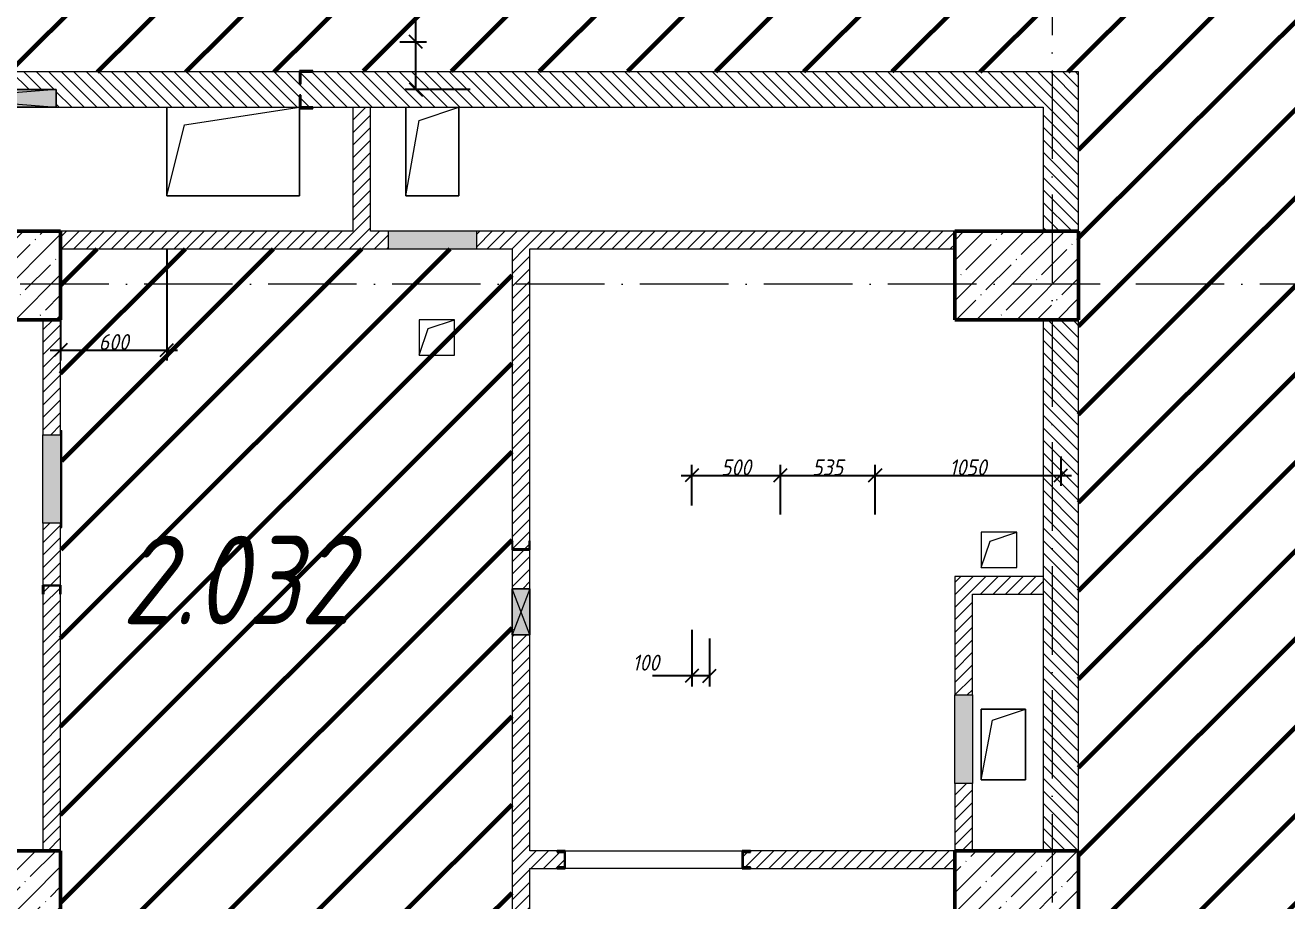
# Model space of a CAD drawing. Header units: millimetres. Extents: x -606178 to 312196, y -19338 to 632709.
# Drawn here: x -181601 to -174476, y 511393 to 516339 of the extents above; entities that cross this region are included whole.
import ezdxf

# ---------------------------------------------------------------- set-up
doc = ezdxf.new("R2010")
doc.units = ezdxf.units.MM
doc.linetypes.add('50_200_ШТРИХ_1Т_ш5_п1_п1_', pattern=[700, 500, -100, 0, -100])
for name, color, linetype, lineweight in [('6.4.1) Окр пт с инж. ПТ2.16', 3, 'Continuous', 60), ('6.4.3) Окр пт с инж. ПТ2.3', 150, 'Continuous', 60), ('A-____-____-DIMS', 7, 'Continuous', 9), ('A-DETL-GENF-OTLN', 7, 'Continuous', 9), ('A-FLOR-____-OTLN', 7, 'Continuous', 9), ('A-GENM-____-MCUT', 7, 'Continuous', 25), ('A-GENM-____-OTLN', 7, 'Continuous', 9), ('A-GENM-____-OTLN-1', 7, 'Continuous', 25), ('A-GLAZ-____-OTLN', 7, 'Continuous', 9), ('A-WALL-____-MCUT', 7, 'Continuous', 13), ('A-WALL-____-PATT-1', 7, 'Continuous', 9), ('A-WALL-FNSH-MCUT-1', 7, 'Continuous', 9), ('I-WALL-____-OTLN', 7, 'Continuous', 9), ('S-COLS-____-MCUT', 7, 'Continuous', 50), ('S-COLS-____-OTLN', 7, 'Continuous', 9), ('S-GRID-____-OTLN-1', 7, '50_200_ШТРИХ_1Т_ш5_п1_п1_', 9), ('Марки помещений', 7, 'Continuous', 9)]:
    doc.layers.add(name, color=color, linetype=linetype, lineweight=lineweight)
doc.layers.add('A-GLAZ-____-OTLN-1', color=7, linetype='Continuous', lineweight=9, true_color=0xc0c0c0)
doc.styles.add('ISOCPEUR_I_2', font='isocpeui.ttf', dxfattribs={"width": 0.85, "height": 2.3})
doc.styles.add('ISOCPEUR_I_7', font='isocpeui.ttf', dxfattribs={"width": 0.9, "height": 90})
doc.dimstyles.new('ISO-1_8_0_9К_СРЕДНИЙ_Кладочные_1', dxfattribs={"dimscale": 304.8, "dimtxt": 89.638306, "dimasz": 0.246063, "dimexe": 0.19685, "dimexo": 0, "dimgap": 0, "dimtad": 1, "dimdec": 3, "dimrnd": 0.001, "dimdsep": 46, "dimtxsty": 'ISOCPEUR_I_7', "dimblk1": 'OBLIQUE', "dimblk2": 'OBLIQUE', "dimsah": 1, "dimcen": 0.09, "dimdle": 0.19685, "dimazin": 0, "dimtfac": 1, "dimtdec": 4, "dimtix": 1, "dimtmove": 0, "dimatfit": 3, "dimfxl": 1, "dimtvp": 1, "dimtolj": 1, "dimtzin": 0, "dimarcsym": 2})
doc.dimstyles.new('ISO-1_8_0_9К_СРЕДНИЙ_Кладочные_2', dxfattribs={"dimscale": 304.8, "dimtxt": 89.638306, "dimasz": 0.246063, "dimexe": 0.19685, "dimexo": 0, "dimgap": 0, "dimtad": 1, "dimdec": 3, "dimrnd": 0.001, "dimdsep": 46, "dimtxsty": 'ISOCPEUR_I_7', "dimblk1": 'OBLIQUE', "dimblk2": 'OBLIQUE', "dimsah": 1, "dimcen": 0.09, "dimdle": 0.19685, "dimazin": 0, "dimtfac": 1, "dimtdec": 4, "dimtix": 1, "dimtmove": 1, "dimatfit": 3, "dimfxl": 1, "dimtvp": 1, "dimtolj": 1, "dimtzin": 0, "dimarcsym": 2})
pattern_1 = [(135, (-264901.3, 451794.26), (-35.35534, -35.35534), [])]
pattern_2 = [(45, (-264901.3, 451794.26), (-35.35534, 35.35534), [])]

# ---------------------------------------------------------------- blocks, each defined once
blk = doc.blocks.new('BSC_Колонна _Прямоугольная - 500х700-V107-АР1_План отверстий 2 этажа в осях 1-64_Ю-ЯЯ')
at = {"layer": 'S-COLS-____-OTLN'}
h = blk.add_hatch(dxfattribs=at)
h.set_pattern_fill('FP_120', color=256, style=0, pattern_type=2)
h.set_pattern_definition([(315, (-63131.04, 83150), (114.04925, 114.04925), []), (315, (-63131.04, 83035.95), (114.04925, 114.04925), [201.613, -40.323, 3.353, -36.97])])
h.paths.add_polyline_path([(-250, 350), (-250, -350), (250, -350), (250, 350)], flags=0)
at = {"layer": 'S-COLS-____-MCUT'}
for p, q in [((250, 350), (-250, 350)), ((-250, 350), (-250, -350)), ((250, -350), (250, 350)), ((-250, -350), (250, -350))]:
    blk.add_line(p, q, dxfattribs=at)
blk = doc.blocks.new('BSC_Колонна _Прямоугольная - 500х700-V125-АР1_План отверстий 2 этажа в осях 1-64_Ю-ЯЯ')
at = {"layer": 'S-COLS-____-OTLN'}
h = blk.add_hatch(dxfattribs=at)
h.set_pattern_fill('FP_138', color=256, style=0, pattern_type=2)
h.set_pattern_definition([(315, (-63131.04, 88900), (114.04925, 114.04925), []), (315, (-63131.04, 88785.95), (114.04925, 114.04925), [201.613, -40.323, 3.353, -36.97])])
h.paths.add_polyline_path([(-250, 350), (-250, -350), (250, -350), (250, 350)], flags=0)
at = {"layer": 'S-COLS-____-MCUT'}
for p, q in [((250, 350), (-250, 350)), ((-250, 350), (-250, -350)), ((250, -350), (250, 350)), ((-250, -350), (250, -350))]:
    blk.add_line(p, q, dxfattribs=at)
blk = doc.blocks.new('BSC_Колонна _Прямоугольная - 500х700-V127-АР1_План отверстий 2 этажа в осях 1-64_Ю-ЯЯ')
at = {"layer": 'S-COLS-____-OTLN'}
h = blk.add_hatch(dxfattribs=at)
h.set_pattern_fill('FP_140', color=256, style=0, pattern_type=2)
h.set_pattern_definition([(315, (-59631.04, 83150), (114.04925, 114.04925), []), (315, (-59631.04, 83035.95), (114.04925, 114.04925), [201.613, -40.323, 3.353, -36.97])])
h.paths.add_polyline_path([(-250, 350), (-250, -350), (250, -350), (250, 350)], flags=0)
at = {"layer": 'S-COLS-____-MCUT'}
for p, q in [((250, 350), (-250, 350)), ((-250, 350), (-250, -350)), ((250, -350), (250, 350)), ((-250, -350), (250, -350))]:
    blk.add_line(p, q, dxfattribs=at)
blk = doc.blocks.new('BSC_Колонна _Прямоугольная - 500х700-V128-АР1_План отверстий 2 этажа в осях 1-64_Ю-ЯЯ')
at = {"layer": 'S-COLS-____-OTLN'}
h = blk.add_hatch(dxfattribs=at)
h.set_pattern_fill('FP_141', color=256, style=0, pattern_type=2)
h.set_pattern_definition([(315, (-59631.04, 88900), (114.04925, 114.04925), []), (315, (-59631.04, 88785.95), (114.04925, 114.04925), [201.613, -40.323, 3.353, -36.97])])
h.paths.add_polyline_path([(-250, 350), (-250, -350), (250, -350), (250, 350)], flags=0)
at = {"layer": 'S-COLS-____-MCUT'}
for p, q in [((250, 350), (-250, 350)), ((-250, 350), (-250, -350)), ((250, -350), (250, 350)), ((-250, -350), (250, -350))]:
    blk.add_line(p, q, dxfattribs=at)
blk = doc.blocks.new('154_Стойка_СКБ_Швеллер - СМ-2180_100-28278414-АР1_План отверстий 2 этажа в осях 1-64_Ю-ЯЯ')
at = {"layer": 'A-GENM-____-MCUT'}
for p, q in [((171, 50), (125, 50)), ((125, 50), (125, -50)), ((129.5, 42.4), (171, 42.4)), ((129.5, -42.4), (129.5, 42.4)), ((171, 42.4), (171, 50)), ((125, -50), (171, -50)), ((171, -42.4), (129.5, -42.4)), ((171, -50), (171, -42.4))]:
    blk.add_line(p, q, dxfattribs=at)
blk = doc.blocks.new('154_Фахверк_СКБ_Швеллер - Тип_100_3960-28333271-АР1_План отверстий 2 этажа в осях 1-64_Ю-ЯЯ')
at = {"layer": 'A-GENM-____-MCUT'}
for p, q in [((125, 50), (175, 50)), ((125, -50), (125, 50)), ((128, 47), (128, -47)), ((175, 47), (128, 47)), ((175, 50), (175, 47)), ((175, -50), (125, -50)), ((128, -47), (175, -47)), ((175, -47), (175, -50))]:
    blk.add_line(p, q, dxfattribs=at)
blk = doc.blocks.new('154_Фахверк_СКБ_Швеллер - Тип_100_3960-28331862-АР1_План отверстий 2 этажа в осях 1-64_Ю-ЯЯ')
at = {"layer": 'A-GENM-____-MCUT'}
for p, q in [((175, 50), (125, 50)), ((125, 50), (125, -50)), ((128, 47), (175, 47)), ((128, -47), (128, 47)), ((175, 47), (175, 50)), ((125, -50), (175, -50)), ((175, -47), (128, -47)), ((175, -50), (175, -47))]:
    blk.add_line(p, q, dxfattribs=at)
blk = doc.blocks.new('Фахверк_СКБ_Уголок - 200_3960-28268576-АР1_План отверстий 2 этажа в осях 1-64_Ю-ЯЯ')
at = {"layer": 'A-GENM-____-MCUT'}
for p, q in [((200, 156), (125, 156)), ((125, 156), (125, 81)), ((131, 81), (131, 150)), ((131, 150), (200, 150)), ((200, 150), (200, 156)), ((125, 81), (131, 81)), ((131, 19), (125, 19)), ((125, 19), (125, -56)), ((131, -50), (131, 19)), ((125, -56), (200, -56)), ((200, -50), (131, -50)), ((200, -56), (200, -50))]:
    blk.add_line(p, q, dxfattribs=at)
blk = doc.blocks.new('AR_Отверстие Ниша - Лючок-32405315-АР1_План отверстий 2 этажа в осях 1-64_Ю-ЯЯ')
at = {"layer": 'A-GLAZ-____-OTLN'}
blk.add_hatch(color=256, dxfattribs=at).paths.add_polyline_path([(-250, -50), (250, -50), (250, 50), (-250, 50)], flags=0)
for p, q in [((-250, 50), (250, 50)), ((-250, -50), (-250, 50)), ((250, 50), (250, -50)), ((250, -50), (-250, -50))]:
    blk.add_line(p, q, dxfattribs=at)
blk = doc.blocks.new('AR_Отверстие Ниша - Лючок-32401869-АР1_План отверстий 2 этажа в осях 1-64_Ю-ЯЯ')
at = {"layer": 'A-GLAZ-____-OTLN'}
blk.add_hatch(color=256, dxfattribs=at).paths.add_polyline_path([(250, 50), (-250, 50), (-250, -50), (250, -50)], flags=0)
for p, q in [((-250, 50), (250, 50)), ((-250, -50), (-250, 50)), ((250, 50), (250, -50)), ((250, -50), (-250, -50))]:
    blk.add_line(p, q, dxfattribs=at)
blk = doc.blocks.new('Л_Общий_Лючок - Лючок-29741473-АР1_План отверстий 2 этажа в осях 1-64_Ю-ЯЯ')
at = {"layer": 'A-GLAZ-____-OTLN-1'}
blk.add_hatch(color=256, dxfattribs=at).paths.add_polyline_path([(-24, -6), (524, -6), (524, 0), (-24, 0)], flags=0)
at = {"layer": 'A-GLAZ-____-OTLN'}
for p, q in [((-24, 0), (-24, -6)), ((524, 0), (524, -6)), ((-24, -6), (524, -6))]:
    blk.add_line(p, q, dxfattribs=at)
blk = doc.blocks.new('AR_Отверстие Ниша - Лючок-32401897-АР1_План отверстий 2 этажа в осях 1-64_Ю-ЯЯ')
at = {"layer": 'A-GLAZ-____-OTLN'}
blk.add_hatch(color=256, dxfattribs=at).paths.add_polyline_path([(250, -50), (250, 50), (-250, 50), (-250, -50), (-158, -50)], flags=0)
for p, q in [((250, 50), (-250, 50)), ((-250, 50), (-250, -50)), ((250, -50), (250, 50)), ((-250, -50), (250, -50))]:
    blk.add_line(p, q, dxfattribs=at)
blk = doc.blocks.new('AR_Отверстие прямоугольное _в плите_ - AR_Отверстие прямоугольное _в плите_-V159-АР1_План отверстий 2 этажа в осях 1-64_Ю-ЯЯ')
at = {"layer": 'A-GENM-____-OTLN'}
for p, q in [((-150, 250), (-150, -250)), ((-75, 175), (150, 250)), ((150, -250), (150, 250)), ((-150, -250), (-75, 175)), ((-150, -250), (150, -250))]:
    blk.add_line(p, q, dxfattribs=at)
blk = doc.blocks.new('AR_Отверстие прямоугольное _в плите_ - AR_Отверстие прямоугольное _в плите_-30459207-АР1_План отверстий 2 этажа в осях 1-64_Ю-ЯЯ')
at = {"layer": 'A-GENM-____-OTLN'}
for p, q in [((100, 100), (-100, 100)), ((-100, 100), (-100, -100)), ((-50, 50), (100, 100)), ((100, -100), (100, 100)), ((-100, -100), (-50, 50)), ((-100, -100), (100, -100))]:
    blk.add_line(p, q, dxfattribs=at)
blk = doc.blocks.new('AR_Отверстие прямоугольное _в плите_ - AR_Отверстие прямоугольное _в плите_-30459204-АР1_План отверстий 2 этажа в осях 1-64_Ю-ЯЯ')
at = {"layer": 'A-GENM-____-OTLN'}
for p, q in [((125, 200), (-125, 200)), ((-125, 200), (-125, -200)), ((-62.5, 137.5), (125, 200)), ((125, -200), (125, 200)), ((-125, -200), (-62.5, 137.5)), ((-125, -200), (125, -200))]:
    blk.add_line(p, q, dxfattribs=at)
blk = doc.blocks.new('AR_Отверстие прямоугольное _в плите_ - AR_Отверстие прямоугольное _в плите_-30552795-АР1_План отверстий 2 этажа в осях 1-64_Ю-ЯЯ')
at = {"layer": 'A-GENM-____-OTLN'}
for p, q in [((-375, 250), (-375, -250)), ((-275, 150), (375, 250)), ((375, -250), (375, 244)), ((-375, -250), (-275, 150)), ((-375, -250), (375, -250))]:
    blk.add_line(p, q, dxfattribs=at)
blk = doc.blocks.new('AR_Отверстие прямоугольное _в стене__БезПР - AR_Отверстие прямоугольное _в стене__БезПР-36789349-АР1_План отверстий 2 этажа в осях 1-64_Ю-ЯЯ')
at = {"layer": 'A-GLAZ-____-OTLN'}
blk.add_hatch(color=256, dxfattribs=at).paths.add_polyline_path([(130, 50), (-130, 50), (-130, -50), (130, -50)], flags=0)
at = {"layer": 'A-DETL-GENF-OTLN'}
for p, q in [((-130, -50), (-130, 50)), ((-130, 50), (130, 50)), ((130, 50), (-130, -50)), ((-130, 50), (130, -50)), ((130, 50), (-130, 50)), ((-130, 50), (-130, -50)), ((130, 50), (130, -50)), ((130, -50), (130, 50)), ((130, -50), (-130, -50)), ((-130, -50), (130, -50))]:
    blk.add_line(p, q, dxfattribs=at)
at = {"layer": 'A-GLAZ-____-OTLN'}
blk.add_line((130, 50), (-130, 50), dxfattribs=at)
blk = doc.blocks.new('AR_Отверстие прямоугольное _в стене_ - AR_Отверстие прямоугольное _в стене__ОВ-36940364-АР1_План отверстий 2 этажа в осях 1-64_Ю-ЯЯ')
at = {"layer": 'A-GLAZ-____-OTLN'}
blk.add_hatch(color=256, dxfattribs=at).paths.add_polyline_path([(625, -50), (625, 50), (-625, 50), (-625, -50)], flags=0)
at = {"layer": 'A-DETL-GENF-OTLN'}
for p, q in [((-625, -50), (-625, 50)), ((-625, 50), (625, 50)), ((625, 50), (-625, -50)), ((-625, 50), (625, -50)), ((625, 50), (-625, 50)), ((-625, 50), (-625, -50)), ((625, 50), (625, -50)), ((625, -50), (625, 50)), ((625, -50), (-625, -50)), ((-625, -50), (625, -50))]:
    blk.add_line(p, q, dxfattribs=at)
blk = doc.blocks.new('_Oblique')
at = {"color": 0, "linetype": 'ByBlock', "lineweight": -2}
blk.add_line((-0.5, -0.5), (0.5, 0.5), dxfattribs=at)
blk = doc.blocks.new('*D5007')
at = {"layer": 'A-____-____-DIMS', "color": 0, "lineweight": -2, "transparency": 16777216}
for p, q in [((-181401.3, 515075), (-181401.3, 514444)), ((-180801.3, 515075), (-180801.3, 514444)), ((-181461.3, 514504), (-180741.3, 514504))]:
    blk.add_line(p, q, dxfattribs=at)
at = {"layer": 'Defpoints', "color": 0, "transparency": 16777216}
for p in [(-181401.3, 515075), (-180801.3, 515075), (-180801.3, 514504)]:
    blk.add_point(p, dxfattribs=at)
at = {"layer": 'A-____-____-DIMS', "color": 0, "lineweight": -2, "transparency": 16777216, "xscale": 75, "yscale": 75, "zscale": 75, "rotation": 180}
blk.add_blockref('_Oblique', (-181401.3, 514504), dxfattribs=at)
at = {"layer": 'A-____-____-DIMS', "color": 0, "lineweight": -2, "transparency": 16777216, "xscale": 75, "yscale": 75, "zscale": 75}
blk.add_blockref('_Oblique', (-180801.3, 514504), dxfattribs=at)
at = {"layer": 'A-____-____-DIMS', "color": 0, "transparency": 16777216, "insert": (-181101.3, 514549), "char_height": 90, "width": 409.578, "attachment_point": 5, "style": 'ISOCPEUR_I_7'}
blk.add_mtext('\\A1;600', dxfattribs=at)
blk = doc.blocks.new('*D4957')
at = {"layer": 'A-____-____-DIMS', "color": 0, "lineweight": -2, "transparency": 16777216}
for p, q in [((-179395.4, 516245.3), (-179395.4, 516555.7)), ((-179486.3, 516245.3), (-179335.4, 516245.3)), ((-179395.4, 515975.3), (-179395.4, 516305.3)), ((-179088.1, 515975.3), (-179455.4, 515975.3))]:
    blk.add_line(p, q, dxfattribs=at)
at = {"layer": 'Defpoints', "color": 0, "transparency": 16777216}
for p in [(-179486.3, 516245.3), (-179395.4, 515975.3), (-179088.1, 515975.3)]:
    blk.add_point(p, dxfattribs=at)
at = {"layer": 'A-____-____-DIMS', "color": 0, "lineweight": -2, "transparency": 16777216, "xscale": 75, "yscale": 75, "zscale": 75}
for p, rotation in [((-179395.4, 516245.3), 90), ((-179395.4, 515975.3), 270)]:
    blk.add_blockref('_Oblique', p, dxfattribs=dict(at, rotation=rotation))
at = {"layer": 'A-____-____-DIMS', "color": 0, "transparency": 16777216, "insert": (-179369.3, 516410.9), "char_height": 90, "width": 409.578, "attachment_point": 1, "rotation": 90, "line_spacing_factor": 1.149209, "style": 'ISOCPEUR_I_7'}
blk.add_mtext('\\A1;270', dxfattribs=at)
blk = doc.blocks.new('*D4963')
at = {"layer": 'A-____-____-DIMS', "color": 0, "lineweight": -2, "transparency": 16777216}
for p, q in [((-177836.3, 513625.3), (-177836.3, 513856.1)), ((-177336.3, 513575.3), (-177336.3, 513856.1)), ((-177896.3, 513796.1), (-177276.3, 513796.1))]:
    blk.add_line(p, q, dxfattribs=at)
at = {"layer": 'Defpoints', "color": 0, "transparency": 16777216}
for p in [(-177336.3, 513796.1), (-177836.3, 513625.3), (-177336.3, 513575.3)]:
    blk.add_point(p, dxfattribs=at)
at = {"layer": 'A-____-____-DIMS', "color": 0, "lineweight": -2, "transparency": 16777216, "xscale": 75, "yscale": 75, "zscale": 75, "rotation": 180}
blk.add_blockref('_Oblique', (-177836.3, 513796.1), dxfattribs=at)
at = {"layer": 'A-____-____-DIMS', "color": 0, "lineweight": -2, "transparency": 16777216, "xscale": 75, "yscale": 75, "zscale": 75}
blk.add_blockref('_Oblique', (-177336.3, 513796.1), dxfattribs=at)
at = {"layer": 'A-____-____-DIMS', "color": 0, "transparency": 16777216, "insert": (-177586.3, 513841.1), "char_height": 90, "width": 409.578, "attachment_point": 5, "style": 'ISOCPEUR_I_7'}
blk.add_mtext('\\A1;500', dxfattribs=at)
blk = doc.blocks.new('*D4964')
at = {"layer": 'A-____-____-DIMS', "color": 0, "lineweight": -2, "transparency": 16777216}
for p, q in [((-177336.3, 513575.3), (-177336.3, 513856.1)), ((-176801.3, 513575.3), (-176801.3, 513856.1)), ((-177396.3, 513796.1), (-176741.3, 513796.1))]:
    blk.add_line(p, q, dxfattribs=at)
at = {"layer": 'Defpoints', "color": 0, "transparency": 16777216}
for p in [(-176801.3, 513796.1), (-177336.3, 513575.3), (-176801.3, 513575.3)]:
    blk.add_point(p, dxfattribs=at)
at = {"layer": 'A-____-____-DIMS', "color": 0, "lineweight": -2, "transparency": 16777216, "xscale": 75, "yscale": 75, "zscale": 75, "rotation": 180}
blk.add_blockref('_Oblique', (-177336.3, 513796.1), dxfattribs=at)
at = {"layer": 'A-____-____-DIMS', "color": 0, "lineweight": -2, "transparency": 16777216, "xscale": 75, "yscale": 75, "zscale": 75}
blk.add_blockref('_Oblique', (-176801.3, 513796.1), dxfattribs=at)
at = {"layer": 'A-____-____-DIMS', "color": 0, "transparency": 16777216, "insert": (-177068.8, 513841.1), "char_height": 90, "width": 409.578, "attachment_point": 5, "style": 'ISOCPEUR_I_7'}
blk.add_mtext('\\A1;535', dxfattribs=at)
blk = doc.blocks.new('*D4965')
at = {"layer": 'A-____-____-DIMS', "color": 0, "lineweight": -2, "transparency": 16777216}
for p, q in [((-175751.3, 513902.1), (-175751.3, 513736.1)), ((-176801.3, 513575.3), (-176801.3, 513856.1)), ((-176861.3, 513796.1), (-175691.3, 513796.1))]:
    blk.add_line(p, q, dxfattribs=at)
at = {"layer": 'Defpoints', "color": 0, "transparency": 16777216}
for p in [(-175751.3, 513902.1), (-175751.3, 513796.1), (-176801.3, 513575.3)]:
    blk.add_point(p, dxfattribs=at)
at = {"layer": 'A-____-____-DIMS', "color": 0, "lineweight": -2, "transparency": 16777216, "xscale": 75, "yscale": 75, "zscale": 75, "rotation": 180}
blk.add_blockref('_Oblique', (-176801.3, 513796.1), dxfattribs=at)
at = {"layer": 'A-____-____-DIMS', "color": 0, "lineweight": -2, "transparency": 16777216, "xscale": 75, "yscale": 75, "zscale": 75}
blk.add_blockref('_Oblique', (-175751.3, 513796.1), dxfattribs=at)
at = {"layer": 'A-____-____-DIMS', "color": 0, "transparency": 16777216, "insert": (-176276.3, 513841.1), "char_height": 90, "width": 504.733, "attachment_point": 5, "style": 'ISOCPEUR_I_7'}
blk.add_mtext('\\A1;1050', dxfattribs=at)
blk = doc.blocks.new('*D4966')
at = {"layer": 'A-____-____-DIMS', "color": 0, "lineweight": -2, "transparency": 16777216}
for p, q in [((-177836.3, 512923.3), (-177836.3, 512602.8)), ((-177736.3, 512875.3), (-177736.3, 512602.8)), ((-177836.3, 512662.8), (-178057.8, 512662.8)), ((-177736.3, 512662.8), (-177896.3, 512662.8))]:
    blk.add_line(p, q, dxfattribs=at)
at = {"layer": 'Defpoints', "color": 0, "transparency": 16777216}
for p in [(-177836.3, 512923.3), (-177736.3, 512875.3), (-177736.3, 512662.8)]:
    blk.add_point(p, dxfattribs=at)
at = {"layer": 'A-____-____-DIMS', "color": 0, "lineweight": -2, "transparency": 16777216, "xscale": 75, "yscale": 75, "zscale": 75, "rotation": 180}
blk.add_blockref('_Oblique', (-177836.3, 512662.8), dxfattribs=at)
at = {"layer": 'A-____-____-DIMS', "color": 0, "lineweight": -2, "transparency": 16777216, "xscale": 75, "yscale": 75, "zscale": 75}
blk.add_blockref('_Oblique', (-177736.3, 512662.8), dxfattribs=at)
at = {"layer": 'A-____-____-DIMS', "color": 0, "transparency": 16777216, "insert": (-178171.8, 512782.8), "char_height": 90, "width": 368.207, "attachment_point": 1, "line_spacing_factor": 1.149209, "style": 'ISOCPEUR_I_7'}
blk.add_mtext('\\A1;100', dxfattribs=at)

msp = doc.modelspace()

# ---------------------------------------------------------------- hatches: boundary and pattern name
at = {"layer": '6.4.1) Окр пт с инж. ПТ2.16'}
h = msp.add_hatch(dxfattribs=at)
h.set_pattern_fill('ANSI31', color=256, scale=111)
h.paths.add_polyline_path([(-178851.3011, 515075.3011), (-179051.3011, 515075.3011), (-179551.3011, 515075.3011), (-181401.3011, 515075.3011), (-181401.3011, 514675.3011), (-181401.3011, 514049.3011), (-181395.3011, 514049.3011), (-181395.3011, 513501.3011), (-181401.3011, 513175.3011), (-181401.3011, 513125.3011), (-181401.3011, 511675.3011), (-181401.3011, 511275.3011), (-181301.3011, 511275.3011), (-181001.3011, 511275.3011), (-180247.3011, 511275.3011), (-180201.3011, 511275.3011), (-179051.3011, 511275.3011), (-179005.3011, 511275.3011), (-178851.3011, 511275.3011), (-178851.3011, 512895.3011), (-178851.3011, 513155.3011), (-178851.3011, 513375.3011), (-178851.3011, 513425.3011)])
at = {"layer": '6.4.3) Окр пт с инж. ПТ2.3'}
h = msp.add_hatch(dxfattribs=at)
h.set_pattern_fill('ANSI31', color=256, scale=111)
h.paths.add_polyline_path([(-175801.3011, 518375.3011), (-176351.3011, 518375.3011), (-176451.3011, 518375.3011), (-176451.3011, 519375.3011), (-181751.3011, 519375.3011), (-181751.3011, 518875.3011), (-181401.3011, 518875.3011), (-181401.3011, 518375.3011), (-181401.3011, 518175.3011), (-181401.3011, 517075.3011), (-181401.3011, 516975.3011), (-181751.3011, 516975.3011), (-181751.3011, 516075.3011), (-180051.3011, 516075.3011), (-180051.3011, 516081.3011), (-179976.3011, 516081.3011), (-175801.3011, 516075.5092)])
h = msp.add_hatch(dxfattribs=at)
h.set_pattern_fill('ANSI31', color=256, scale=111)
h.paths.add_polyline_path([(-173521.3011, 519375.3011), (-175651.3011, 519375.3011), (-175651.3011, 518875.3011), (-175651.3011, 518375.3011), (-175801.3011, 518375.3011), (-175801.3011, 516075.3011), (-175651.3011, 516075.3011), (-175651.3011, 515175.3011), (-175651.3011, 514875.3011), (-171551.3011, 514875.3011), (-171551.3011, 515925.3011), (-171651.3011, 515925.3011), (-171651.3011, 516355.3011), (-173521.3011, 516355.3011)])
h = msp.add_hatch(dxfattribs=at)
h.set_pattern_fill('ANSI31', color=256, scale=111)
h.paths.add_polyline_path([(-171651.3011, 513425.3011), (-171551.3011, 513425.3011), (-171551.3011, 514875.3011), (-175651.3011, 514875.3011), (-175651.3011, 514675.3011), (-175651.3011, 511675.3011), (-175651.3011, 511175.3011), (-175651.3011, 509150.3011), (-175645.3011, 509150.3011), (-175645.3011, 509075.3011), (-175651.3011, 509045.3011), (-175651.3011, 509075.3011), (-175691.3011, 509075.3011), (-175691.3011, 509070.3011), (-175801.3011, 509070.3011), (-175801.3011, 507880.3011), (-175651.3011, 507880.3011), (-175651.3011, 507875.3011), (-175645.3011, 507875.3011), (-175645.3011, 507800.3011), (-175651.3011, 507475.3011), (-175651.3011, 507175.3011), (-171651.3011, 507175.3011), (-171651.3011, 507475.3011), (-171551.3011, 507475.3011), (-171551.3011, 512925.3011), (-171651.3011, 512925.3011)])
at = {"layer": 'A-WALL-____-PATT-1'}
h = msp.add_hatch(dxfattribs=at)
h.set_pattern_fill('FP_6', color=256, style=0, pattern_type=2)
h.set_pattern_definition(pattern_1)
h.paths.add_polyline_path([(-175651.3011, 515875.3011), (-175651.3011, 516075.3011), (-180045.3011, 516075.3011), (-180045.3011, 516006.3011), (-180051.3011, 516006.3011), (-180051.3011, 516075.3011), (-183301.3011, 516075.3011), (-183301.3011, 515875.3011), (-182676.3011, 515875.3011), (-182676.3011, 515975.3011), (-181426.3011, 515975.3011), (-181426.3011, 515875.3011), (-180051.3011, 515875.3011), (-180051.3011, 515944.3011), (-180045.3011, 515944.3011), (-180045.3011, 515875.3011), (-175851.3011, 515875.3011)], flags=0)
h.paths.add_polyline_path([(-184926.3011, 515875.3011), (-184401.3011, 515875.3011), (-184401.3011, 516075.3011), (-184995.3011, 516075.3011), (-184995.3011, 516006.3011), (-185001.3011, 516006.3011), (-185001.3011, 515944.3011), (-184995.3011, 515944.3011), (-184995.3011, 515875.3011)], flags=0)
h.paths.add_polyline_path([(-186501.3011, 515875.3011), (-186501.3011, 516075.3011), (-189951.3011, 516075.3011), (-189951.3011, 515875.3011), (-187146.4528, 515875.3011)], flags=0)
h = msp.add_hatch(dxfattribs=at)
h.set_pattern_fill('FP_5', color=256, style=0, pattern_type=2)
h.set_pattern_definition(pattern_2)
h.paths.add_polyline_path([(-179651.3011, 515175.3011), (-179651.3011, 515875.3011), (-179751.3011, 515875.3011), (-179751.3011, 515175.3011)], flags=0)
h = msp.add_hatch(dxfattribs=at)
h.set_pattern_fill('FP_6', color=256, style=0, pattern_type=2)
h.set_pattern_definition(pattern_1)
h.paths.add_polyline_path([(-175651.3011, 515175.3011), (-175651.3011, 515875.3011), (-175851.3011, 515875.3011), (-175851.3011, 515175.3011)], flags=0)
h = msp.add_hatch(dxfattribs=at)
h.set_pattern_fill('FP_5', color=256, style=0, pattern_type=2)
h.set_pattern_definition(pattern_2)
h.paths.add_polyline_path([(-176351.3011, 515075.3011), (-176351.3011, 515175.3011), (-179051.3011, 515175.3011), (-179051.3011, 515075.3011), (-176541.4488, 515075.3011)], flags=0)
h.paths.add_polyline_path([(-179551.3011, 515075.3011), (-179551.3011, 515175.3011), (-181401.3011, 515175.3011), (-181401.3011, 515075.3011), (-180076.4501, 515075.3011)], flags=0)
h = msp.add_hatch(dxfattribs=at)
h.set_pattern_fill('FP_5', color=256, style=0, pattern_type=2)
h.set_pattern_definition(pattern_2)
h.paths.add_polyline_path([(-178751.3011, 507175.3011), (-178751.3011, 509175.3011), (-178851.3011, 509175.3011), (-178851.3011, 507175.3011)], flags=0)
h.paths.add_polyline_path([(-178848.3011, 509178.3011), (-178754.3011, 509178.3011), (-178754.3011, 509225.3011), (-178751.3011, 509225.3011), (-178751.3011, 512895.3011), (-178851.3011, 512895.3011), (-178851.3011, 509225.3011), (-178848.3011, 509225.3011)], flags=0)
h.paths.add_polyline_path([(-178794.8305, 513155.3011), (-178751.3011, 513155.3011), (-178751.3011, 513375.3011), (-178851.3011, 513375.3011), (-178851.3011, 513155.3011), (-178848.3011, 513155.3011)], flags=0)
h.paths.add_polyline_path([(-178801.3893, 513378.3011), (-178754.3011, 513378.3011), (-178754.3011, 513425.3011), (-178751.3011, 513425.3011), (-178751.3011, 515075.3011), (-178851.3011, 515075.3011), (-178851.3011, 513425.3011), (-178848.3011, 513425.3011), (-178848.3011, 513378.3011)], flags=0)
h = msp.add_hatch(dxfattribs=at)
h.set_pattern_fill('FP_5', color=256, style=0, pattern_type=2)
h.set_pattern_definition(pattern_2)
h.paths.add_polyline_path([(-181501.3011, 511675.3011), (-181401.3011, 511675.3011), (-181401.3011, 513125.3011), (-181404.3011, 513125.3011), (-181404.3011, 513172.3011), (-181498.3011, 513172.3011), (-181498.3011, 513125.3011), (-181501.3011, 513125.3011), (-181501.3011, 512247.6757)], flags=0)
h.paths.add_polyline_path([(-181404.3011, 513175.3011), (-181401.3011, 513175.3011), (-181401.3011, 513525.3011), (-181501.3011, 513525.3011), (-181501.3011, 513175.3011), (-181498.1096, 513175.3011)], flags=0)
h.paths.add_polyline_path([(-181501.3011, 514025.3011), (-181401.3011, 514025.3011), (-181401.3011, 514675.3011), (-181501.3011, 514675.3011)], flags=0)
h = msp.add_hatch(dxfattribs=at)
h.set_pattern_fill('FP_6', color=256, style=0, pattern_type=2)
h.set_pattern_definition(pattern_1)
h.paths.add_polyline_path([(-175651.3011, 511675.3011), (-175651.3011, 514675.3011), (-175851.3011, 514675.3011), (-175851.3011, 511675.3011)], flags=0)
h = msp.add_hatch(dxfattribs=at)
h.set_pattern_fill('FP_5', color=256, style=0, pattern_type=2)
h.set_pattern_definition(pattern_2)
h.paths.add_polyline_path([(-176351.3011, 511675.3011), (-176251.3011, 511675.3011), (-176251.3011, 512055.3011), (-176351.3011, 512055.3011)], flags=0)
h.paths.add_polyline_path([(-176351.3011, 512555.3011), (-176251.3011, 512555.3011), (-176251.3011, 513225.3011), (-176351.3011, 513225.3011)], flags=0)
h = msp.add_hatch(dxfattribs=at)
h.set_pattern_fill('FP_5', color=256, style=0, pattern_type=2)
h.set_pattern_definition(pattern_2)
h.paths.add_polyline_path([(-175851.3011, 513125.3011), (-175851.3011, 513225.3011), (-176251.3011, 513225.3011), (-176251.3011, 513125.3011)], flags=0)
h = msp.add_hatch(dxfattribs=at)
h.set_pattern_fill('FP_5', color=256, style=0, pattern_type=2)
h.set_pattern_definition(pattern_2)
h.paths.add_polyline_path([(-177505.3011, 511575.3011), (-176351.3011, 511575.3011), (-176351.3011, 511675.3011), (-177505.3011, 511675.3011), (-177505.3011, 511667.7011), (-177546.8011, 511667.7011), (-177546.8011, 511582.9011), (-177505.3011, 511582.9011)], flags=0)
h.paths.add_polyline_path([(-178751.3011, 511575.3011), (-178597.3011, 511575.3011), (-178597.3011, 511582.9011), (-178555.8011, 511582.9011), (-178555.8011, 511667.7011), (-178597.3011, 511667.7011), (-178597.3011, 511675.3011), (-178751.3011, 511675.3011), (-178751.3011, 511582.9011)], flags=0)

# ---------------------------------------------------------------- linework, layer by layer
at = {"layer": 'A-FLOR-____-OTLN'}
for p, q in [((-180801.3011, 515375.3011), (-180801.3011, 515875.3011)), ((-180051.3011, 515869.3011), (-180051.3011, 515375.3011)), ((-179451.3011, 515375.3011), (-179451.3011, 515875.3011)), ((-179151.3011, 515875.3011), (-179151.3011, 515375.3011)), ((-180051.3011, 515375.3011), (-180801.3011, 515375.3011)), ((-179151.3011, 515375.3011), (-179451.3011, 515375.3011)), ((-176201.3011, 512475.3011), (-175951.3011, 512475.3011)), ((-176201.3011, 512075.3011), (-176201.3011, 512475.3011)), ((-175951.3011, 512475.3011), (-175951.3011, 512075.3011)), ((-175951.3011, 512075.3011), (-176201.3011, 512075.3011))]:
    msp.add_line(p, q, dxfattribs=at)
at = {"layer": 'A-WALL-____-MCUT'}
for p, q in [((-180051.3011, 516075.3011), (-183301.3011, 516075.3011)), ((-175651.3011, 516075.3011), (-179976.3011, 516075.3011)), ((-175651.3011, 515175.3011), (-175651.3011, 516075.3011)), ((-181426.3011, 515875.3011), (-180051.3011, 515875.3011)), ((-179976.3011, 515875.3011), (-175851.3011, 515875.3011)), ((-175851.3011, 515875.3011), (-175851.3011, 515175.3011)), ((-175851.3011, 514675.3011), (-175851.3011, 511675.3011)), ((-175651.3011, 511675.3011), (-175651.3011, 514675.3011))]:
    msp.add_line(p, q, dxfattribs=at)
at = {"layer": 'A-WALL-FNSH-MCUT-1'}
for p, q in [((-179751.3011, 515875.3011), (-179751.3011, 515175.3011)), ((-179651.3011, 515175.3011), (-179651.3011, 515875.3011)), ((-179751.3011, 515175.3011), (-181401.3011, 515175.3011)), ((-179551.3011, 515175.3011), (-179651.3011, 515175.3011)), ((-176351.3011, 515175.3011), (-179051.3011, 515175.3011)), ((-181401.3011, 515075.3011), (-179551.3011, 515075.3011)), ((-179051.3011, 515075.3011), (-178851.3011, 515075.3011)), ((-178851.3011, 515075.3011), (-178851.3011, 513425.3011)), ((-178751.3011, 513425.3011), (-178751.3011, 515075.3011)), ((-178751.3011, 515075.3011), (-176351.3011, 515075.3011)), ((-181501.3011, 514675.3011), (-181501.3011, 514025.3011)), ((-181401.3011, 514025.3011), (-181401.3011, 514675.3011)), ((-181501.3011, 513525.3011), (-181501.3011, 513175.3011)), ((-181401.3011, 513175.3011), (-181401.3011, 513525.3011)), ((-178851.3011, 513375.3011), (-178851.3011, 513155.3011)), ((-178751.3011, 513155.3011), (-178751.3011, 513375.3011)), ((-176351.3011, 513225.3011), (-176351.3011, 512555.3011)), ((-175851.3011, 513225.3011), (-176351.3011, 513225.3011)), ((-181501.3011, 513125.3011), (-181501.3011, 511675.3011)), ((-181401.3011, 511675.3011), (-181401.3011, 513125.3011)), ((-176251.3011, 512555.3011), (-176251.3011, 513125.3011)), ((-176251.3011, 513125.3011), (-175851.3011, 513125.3011)), ((-178851.3011, 512895.3011), (-178851.3011, 511275.3011)), ((-178751.3011, 511675.3011), (-178751.3011, 512895.3011)), ((-176351.3011, 512055.3011), (-176351.3011, 511675.3011)), ((-176251.3011, 511675.3011), (-176251.3011, 512055.3011)), ((-178597.3011, 511675.3011), (-178751.3011, 511675.3011)), ((-176351.3011, 511675.3011), (-177505.3011, 511675.3011)), ((-178751.3011, 509225.3011), (-178751.3011, 511575.3011)), ((-178751.3011, 511575.3011), (-178597.3011, 511575.3011)), ((-177505.3011, 511575.3011), (-176351.3011, 511575.3011))]:
    msp.add_line(p, q, dxfattribs=at)
at = {"layer": 'I-WALL-____-OTLN'}
for p, q in [((-178551.3011, 511675.3011), (-177551.3011, 511675.3011)), ((-177551.3011, 511575.3011), (-178551.3011, 511575.3011))]:
    msp.add_line(p, q, dxfattribs=at)
at = {"layer": 'S-GRID-____-OTLN-1'}
for p, q in [((-175801.3011, 542687.1106), (-175801.3011, 491375.8881)), ((-160826.8945, 514875.3011), (-269570.0713, 514875.3011))]:
    msp.add_line(p, q, dxfattribs=at)

# ---------------------------------------------------------------- block references
at = {"layer": 'A-GENM-____-OTLN'}
for name, p in [('AR_Отверстие прямоугольное _в плите_ - AR_Отверстие прямоугольное _в плите_-30552795-АР1_План отверстий 2 этажа в осях 1-64_Ю-ЯЯ', (-180426.3011, 515625.3011)), ('AR_Отверстие прямоугольное _в плите_ - AR_Отверстие прямоугольное _в плите_-V159-АР1_План отверстий 2 этажа в осях 1-64_Ю-ЯЯ', (-179301.3011, 515625.3011)), ('AR_Отверстие прямоугольное _в плите_ - AR_Отверстие прямоугольное _в плите_-30459207-АР1_План отверстий 2 этажа в осях 1-64_Ю-ЯЯ', (-179276.2703, 514575.3011)), ('AR_Отверстие прямоугольное _в плите_ - AR_Отверстие прямоугольное _в плите_-30459207-АР1_План отверстий 2 этажа в осях 1-64_Ю-ЯЯ', (-176101.3011, 513375.0944)), ('AR_Отверстие прямоугольное _в плите_ - AR_Отверстие прямоугольное _в плите_-30459204-АР1_План отверстий 2 этажа в осях 1-64_Ю-ЯЯ', (-176076.3011, 512275.3011))]:
    msp.add_blockref(name, p, dxfattribs=at)
at = {"layer": 'A-GENM-____-OTLN-1'}
for name, p in [('Фахверк_СКБ_Уголок - 200_3960-28268576-АР1_План отверстий 2 этажа в осях 1-64_Ю-ЯЯ', (-180176.3011, 515925.3011)), ('154_Стойка_СКБ_Швеллер - СМ-2180_100-28278414-АР1_План отверстий 2 этажа в осях 1-64_Ю-ЯЯ', (-177676.3011, 511625.3011))]:
    msp.add_blockref(name, p, dxfattribs=at)
for name, p, rotation in [('154_Фахверк_СКБ_Швеллер - Тип_100_3960-28331862-АР1_План отверстий 2 этажа в осях 1-64_Ю-ЯЯ', (-178801.3011, 513250.3011), 90), ('154_Фахверк_СКБ_Швеллер - Тип_100_3960-28333271-АР1_План отверстий 2 этажа в осях 1-64_Ю-ЯЯ', (-181451.3011, 513300.3011), 269.9999999999999), ('154_Стойка_СКБ_Швеллер - СМ-2180_100-28278414-АР1_План отверстий 2 этажа в осях 1-64_Ю-ЯЯ', (-178426.3011, 511625.3011), 180)]:
    msp.add_blockref(name, p, dxfattribs=dict(at, rotation=rotation))
at = {"layer": 'A-GLAZ-____-OTLN'}
for name, p in [('AR_Отверстие прямоугольное _в стене_ - AR_Отверстие прямоугольное _в стене__ОВ-36940364-АР1_План отверстий 2 этажа в осях 1-64_Ю-ЯЯ', (-182051.3011, 515925.3011)), ('AR_Отверстие Ниша - Лючок-32401897-АР1_План отверстий 2 этажа в осях 1-64_Ю-ЯЯ', (-179301.3011, 515125.3011))]:
    msp.add_blockref(name, p, dxfattribs=at)
for name, p, rotation in [('Л_Общий_Лючок - Лючок-29741473-АР1_План отверстий 2 этажа в осях 1-64_Ю-ЯЯ', (-181401.3011, 513525.3011), 89.9999999999999), ('AR_Отверстие Ниша - Лючок-32401869-АР1_План отверстий 2 этажа в осях 1-64_Ю-ЯЯ', (-181451.3011, 513775.3011), 269.9999999999999), ('AR_Отверстие прямоугольное _в стене__БезПР - AR_Отверстие прямоугольное _в стене__БезПР-36789349-АР1_План отверстий 2 этажа в осях 1-64_Ю-ЯЯ', (-178801.3011, 513025.3011), 270), ('AR_Отверстие Ниша - Лючок-32405315-АР1_План отверстий 2 этажа в осях 1-64_Ю-ЯЯ', (-176301.3011, 512305.3011), 90)]:
    msp.add_blockref(name, p, dxfattribs=dict(at, rotation=rotation))
at = {"layer": 'S-COLS-____-OTLN', "rotation": 89.9999999999999}
for name, p in [('BSC_Колонна _Прямоугольная - 500х700-V107-АР1_План отверстий 2 этажа в осях 1-64_Ю-ЯЯ', (-181751.3011, 514925.3011)), ('BSC_Колонна _Прямоугольная - 500х700-V125-АР1_План отверстий 2 этажа в осях 1-64_Ю-ЯЯ', (-176001.3011, 514925.3011)), ('BSC_Колонна _Прямоугольная - 500х700-V127-АР1_План отверстий 2 этажа в осях 1-64_Ю-ЯЯ', (-181751.3011, 511425.3011)), ('BSC_Колонна _Прямоугольная - 500х700-V128-АР1_План отверстий 2 этажа в осях 1-64_Ю-ЯЯ', (-176001.3011, 511425.3011))]:
    msp.add_blockref(name, p, dxfattribs=at)

# ---------------------------------------------------------------- texts
at = {"layer": 'Марки помещений', "insert": (-181056.9978, 513454.4932), "char_height": 500, "width": 785.65375, "attachment_point": 1, "style": 'ISOCPEUR_I_2'}
msp.add_mtext('2.032', dxfattribs=at)

# ---------------------------------------------------------------- dimensions: what is measured, and where the dimension line sits
at = {"layer": 'A-____-____-DIMS'}
dim = msp.add_linear_dim(base=(-179395.3665, 515975.3011), p1=(-179486.3011, 516245.3011), p2=(-179088.1067, 515975.3011), angle=90, dimstyle='ISO-1_8_0_9К_СРЕДНИЙ_Кладочные_1', override={"dimpost": '<>', "dimfxl": 481.101634}, dxfattribs=at)
dim.commit()
dim.dimension.update_dxf_attribs({"geometry": '*D4957', "text_midpoint": (-179309.3347, 516555.6769), "dimtype": 160, "text_rotation": 90})
for base, p1, p2, override, picture, middle in [((-180801.3011, 514503.9594), (-181401.3011, 515074.9536), (-180801.3011, 515074.9536), {"dimpost": '<>', "dimfxl": 600}, '*D5007', (-181101.3011, 514548.9594)), ((-177336.3011, 513796.0666), (-177836.3011, 513625.3011), (-177336.3011, 513575.3011), {"dimpost": '<>', "dimfxl": 502.493781}, '*D4963', (-177586.3011, 513841.0666)), ((-176801.3011, 513796.0666), (-177336.3011, 513575.3011), (-176801.3011, 513575.3011), {"dimpost": '<>', "dimfxl": 535}, '*D4964', (-177068.8011, 513841.0666)), ((-175751.3011, 513796.0666), (-176801.3011, 513575.3011), (-175751.3011, 513902.1327), {"dimpost": '<>', "dimfxl": 1099.690341}, '*D4965', (-176276.3011, 513841.0666))]:
    dim = msp.add_linear_dim(base=base, p1=p1, p2=p2, dimstyle='ISO-1_8_0_9К_СРЕДНИЙ_Кладочные_2', override=override, dxfattribs=at)
    dim.commit()
    dim.dimension.update_dxf_attribs({"geometry": picture, "text_midpoint": middle})
dim = msp.add_linear_dim(base=(-177736.3011, 512662.7648), p1=(-177836.3011, 512923.2744), p2=(-177736.3011, 512875.3011), dimstyle='ISO-1_8_0_9К_СРЕДНИЙ_Кладочные_1', override={"dimpost": '<>', "dimfxl": 110.911838}, dxfattribs=at)
dim.commit()
dim.dimension.update_dxf_attribs({"geometry": '*D4966', "text_midpoint": (-177987.6713, 512662.7648), "dimtype": 160})

doc.saveas('drawing.dxf')
